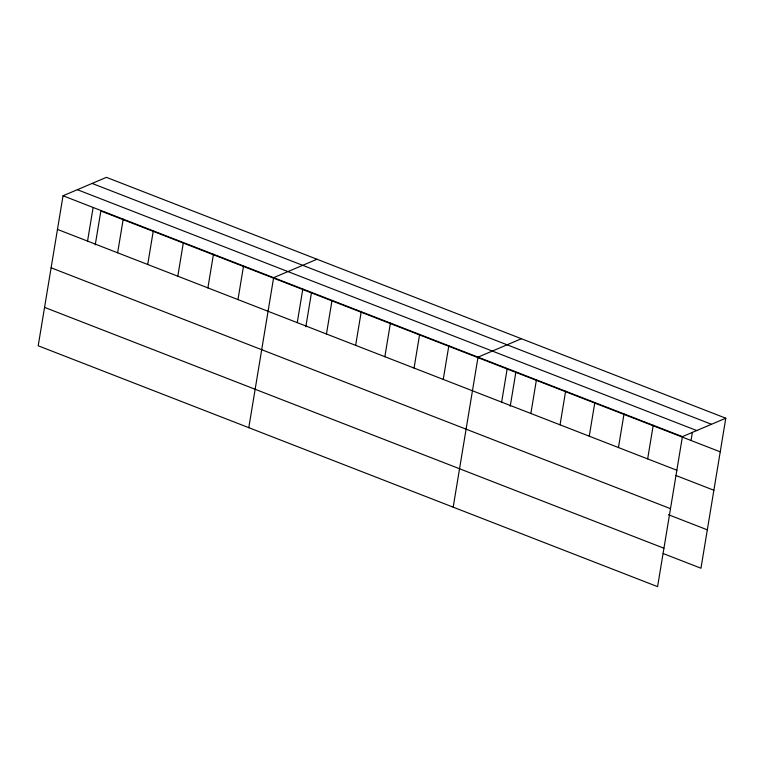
<?xml version="1.0" encoding="UTF-8"?>
<svg xmlns="http://www.w3.org/2000/svg" width="764" height="764" viewBox="0 0 764 764"><rect width="100%" height="100%" fill="white"/><g stroke="black" fill="none" stroke-linecap="round" stroke-linejoin="round"><path stroke-width="1.15" d="M725.8 418.214L106.416 177.353L63.04 195.765L38.2 345.786L657.584 586.647L682.414 436.626L725.8 418.214L700.96 568.235L663.114 553.518M87.554 241.099L93.122 207.464M95.242 244.872L100.848 210.988L720.232 451.839M117.637 252.798L123.205 219.163M147.719 264.497L153.287 230.862M177.802 276.196L183.37 242.56M207.894 287.894L213.462 254.259M237.976 299.593L243.544 265.958M248.787 427.678L273.627 277.657L317.012 259.244M297.253 322.647L302.821 289.012M305.829 326.763L311.445 292.879M326.457 334.002L332.025 300.367M355.652 345.347L361.219 311.722M384.855 356.702L390.423 323.077M414.059 368.057L419.627 334.431M443.254 379.412L448.821 345.786M453.186 507.162L478.025 357.141L521.401 338.729M501.652 402.122L507.22 368.496M510.228 406.247L515.834 372.354M530.856 413.477L536.423 379.851M560.05 424.832L565.618 391.206M589.254 436.187L594.822 402.561M618.448 447.542L624.016 413.916M647.652 458.897L653.22 425.271M691.028 440.484L692.375 432.367M92.1 183.427L711.485 424.287M77.355 189.692L696.73 430.543M63.04 195.765L682.414 436.626M57.472 229.401L676.847 470.252M676.025 475.533L713.872 490.249M51.112 267.801L670.486 508.662M668.385 514.688L707.321 529.824M44.56 307.376L663.935 548.237"/></g></svg>
